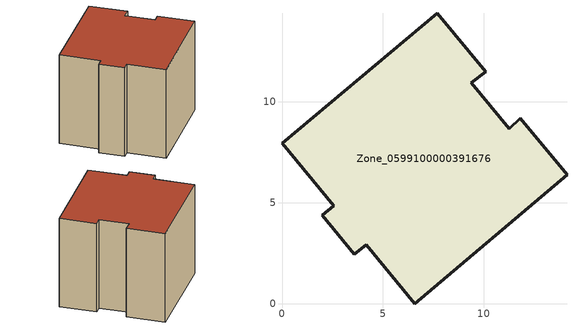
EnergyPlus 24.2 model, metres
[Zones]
Zone_0599100000391676
 floor ground (C_G): 0,7.94 7.69,14.37 10.1,11.48 9.39,10.94 11.26,8.67 11.82,9.18 14.12,6.38 6.57,0 4.17,2.92 3.59,2.44 2,4.38 2.56,4.84 z0
 wall outside (C_F): 2.56,4.84 2,4.38 3.59,2.44 4.17,2.92 6.57,0 14.12,6.38 11.82,9.18 11.26,8.67 9.39,10.94 10.1,11.48 7.69,14.37 0,7.94 2.56,4.84 z0:9.28
 roof outside (C_R): 7.69,14.37 0,7.94 2.56,4.84 2,4.38 3.59,2.44 4.17,2.92 6.57,0 14.12,6.38 11.82,9.18 11.26,8.67 9.39,10.94 10.1,11.48 z9.28
[BUILDING]
Pand.0599100000391676: North Axis=0; Terrain=City; Loads Convergence Tolerance Value=0.04; Temperature Convergence Tolerance Value=0.4; Solar Distribution=FullExterior; Maximum Number of Warmup Days=25; Minimum Number of Warmup Days=1
[Site:Location]
Rotterdam.The.Hague.AP_ZH_NLD Design_Conditions: Latitude=51.96; Longitude=4.45; Time Zone=1; Elevation=-4.5
[SITE:GROUNDTEMPERATURE:BUILDINGSURFACE]
18, 18, 18, 18, 18, 18, 18, 18, 18, 18, 18, 18
[MATERIAL] Thermal Absorptance=0.9; Solar Absorptance=0.7; Visible Absorptance=0.7
Name | Roughness | Thickness | Conductivity | Density | Specific Heat
G.TI.1946 | MediumSmooth | 0.15 | 1 | 540 | 1210
F.TI.1946 | Rough | 0.3 | 0.857143 | 1920 | 840
R.TI.1946 | MediumRough | 0.2 | 0.1 | 1500 | 1000
[CONSTRUCTION]
C_G: G.TI.1946
C_F: F.TI.1946
C_R: R.TI.1946
[ZONE]
Zone_0599100000391676: Type=1; Multiplier=1; Ceiling Height=Autocalculate; Volume=Autocalculate; Floor Area=autocalculate; Part of Total Floor Area=Yes
[ZONEINFILTRATION:DESIGNFLOWRATE]
Infil_Zone_0599100000391676: Zone or ZoneList or Space or SpaceList=Zone_0599100000391676; Schedule=AlwaysOn; Design Flow Rate Calculation Method=Flow/Area; Flow Rate per Floor Area=0.003; Constant Term Coefficient=1; Temperature Term Coefficient=0; Velocity Term Coefficient=0; Velocity Squared Term Coefficient=0
[HVACTEMPLATE:ZONE:IDEALLOADSAIRSYSTEM]
Zone_0599100000391676: Maximum Heating Supply Air Temperature=50; Minimum Cooling Supply Air Temperature=13; Maximum Heating Supply Air Humidity Ratio=0.0156; Minimum Cooling Supply Air Humidity Ratio=0.0077; Heating Limit=NoLimit; Cooling Limit=NoLimit; Dehumidification Control Type=ConstantSensibleHeatRatio; Cooling Sensible Heat Ratio=0.7; Dehumidification Setpoint=60; Humidification Control Type=None; Humidification Setpoint=30; Outdoor Air Method=None; Outdoor Air Flow Rate per Person=0.00944; Outdoor Air Flow Rate per Zone Floor Area=0; Outdoor Air Flow Rate per Zone=0; Demand Controlled Ventilation Type=None; Outdoor Air Economizer Type=NoEconomizer; Heat Recovery Type=None; Sensible Heat Recovery Effectiveness=0.7; Latent Heat Recovery Effectiveness=0.65
[ZONECONTROL:THERMOSTAT]
ThermostatControl_Zone_0599100000391676: Zone or ZoneList=Zone_0599100000391676; Control Type Schedule=DualSetpointControlType; Control 1=Thermostat_Zone_0599100000391676; Temperature Difference Between Cutout And Setpoint=0
[THERMOSTATSETPOINT:DUALSETPOINT]
Thermostat_Zone_0599100000391676: Heating Setpoint Temperature Schedule=HeatingSetpoint_Zone_0599100000391676; Cooling Setpoint Temperature Schedule=CoolingSetpoint_Zone_0599100000391676
[SCHEDULE:COMPACT]
HeatingSetpoint_Zone_0599100000391676: Through: 12/31, For: AllDays, Until: 24:00, 21
CoolingSetpoint_Zone_0599100000391676: Through: 12/31, For: AllDays, Until: 24:00, 24
DualSetpointControlType: Through: 12/31, For: AllDays, Until: 24:00, 4
AlwaysOn: Through: 12/31, For: AllDays, Until: 24:00, 1
